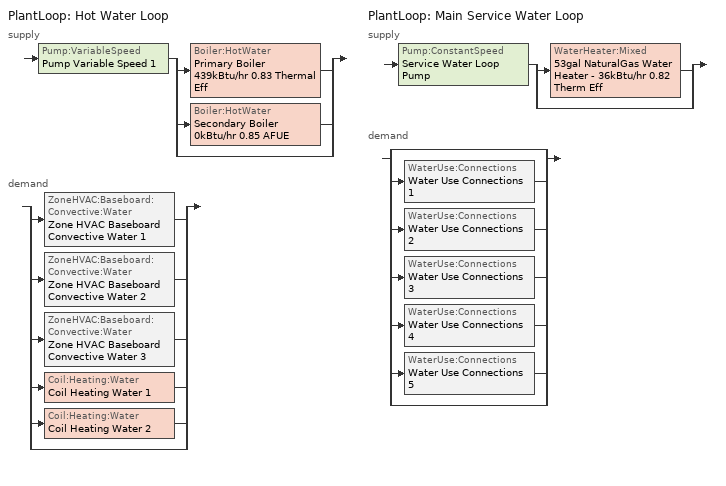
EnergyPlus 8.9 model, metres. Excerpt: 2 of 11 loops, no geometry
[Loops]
PlantLoop 'Hot Water Loop'
 supply: Pump:VariableSpeed 'Pump Variable Speed 1' > split
  | Boiler:HotWater 'Primary Boiler 439kBtu/hr 0.83 Thermal Eff'
  | Boiler:HotWater 'Secondary Boiler 0kBtu/hr 0.85 AFUE'
  | bypass
 demand: split
  | ZoneHVAC:Baseboard:Convective:Water 'Zone HVAC Baseboard Convective Water 1'
  | ZoneHVAC:Baseboard:Convective:Water 'Zone HVAC Baseboard Convective Water 2'
  | ZoneHVAC:Baseboard:Convective:Water 'Zone HVAC Baseboard Convective Water 3'
  | Coil:Heating:Water 'Coil Heating Water 1'
  | Coil:Heating:Water 'Coil Heating Water 2'
  | bypass
PlantLoop 'Main Service Water Loop'
 supply: Pump:ConstantSpeed 'Service Water Loop Pump' > split
  | WaterHeater:Mixed '53gal NaturalGas Water Heater - 36kBtu/hr 0.82 Therm Eff'
  | bypass
 demand: split
  | bypass
  | WaterUse:Connections 'Water Use Connections 1'
  | WaterUse:Connections 'Water Use Connections 2'
  | WaterUse:Connections 'Water Use Connections 3'
  | WaterUse:Connections 'Water Use Connections 4'
  | WaterUse:Connections 'Water Use Connections 5'
  | bypass
[Coil:Heating:Water] U-Factor Times Area Value {W/K}=Autosize; Maximum Water Flow Rate {m3/s}=Autosize; Performance Input Method=UFactorTimesAreaAndDesignWaterFlowRate; Rated Capacity {W}=Autosize; Rated Inlet Water Temperature {C}=82.2; Rated Inlet Air Temperature {C}=16.6; Rated Outlet Water Temperature {C}=71.1; Rated Outlet Air Temperature {C}=32.2; Rated Ratio for Air and Water Convection=0.5
Name | Availability Schedule
Coil Heating Water 1 | tpfc_htg_availability
Coil Heating Water 2 | tpfc_htg_availability 1
[ZoneHVAC:Baseboard:Convective:Water] Availability Schedule=Always On Discrete; Heating Design Capacity Method=HeatingDesignCapacity; Heating Design Capacity {W}=Autosize; Heating Design Capacity Per Floor Area {W/m2}=0; Fraction of Autosized Heating Design Capacity=0.8; U-Factor Times Area Value {W/K}=Autosize; Maximum Water Flow Rate {m3/s}=Autosize; Convergence Tolerance=0.001
Zone HVAC Baseboard Convective Water 1; Zone HVAC Baseboard Convective Water 3; Zone HVAC Baseboard Convective Water 2
[PlantLoop] Fluid Type=Water; Maximum Loop Flow Rate {m3/s}=Autosize; Minimum Loop Flow Rate {m3/s}=0; Plant Loop Volume {m3}=Autocalculate; Load Distribution Scheme=Optimal; Plant Loop Demand Calculation Scheme=SingleSetpoint
Name | Plant Equipment Operation Scheme | Maximum Loop Temperature {C} | Minimum Loop Temperature {C}
Hot Water Loop | Hot Water Loop Operation Schemes | 100 | 0
Main Service Water Loop | Main Service Water Loop Operation Schemes | 60 | 10
[Sizing:Plant] Loop Type=Heating; Sizing Option=NonCoincident; Zone Timesteps in Averaging Window=1; Coincident Sizing Factor Mode=None
Name | Design Loop Exit Temperature {C} | Loop Design Temperature Difference {deltaC}
Hot Water Loop | 82 | 16
Main Service Water Loop | 60 | 5
[Pump:ConstantSpeed]
Service Water Loop Pump: Design Flow Rate {m3/s}=Autosize; Design Pump Head {Pa}=2125.66; Design Power Consumption {W}=Autosize; Motor Efficiency=0.7; Fraction of Motor Inefficiencies to Fluid Stream=0; Pump Control Type=Intermittent; Design Power Sizing Method=PowerPerFlowPerPressure; Design Electric Power per Unit Flow Rate {W/(m3/s)}=348701.1; Design Shaft Power per Unit Flow Rate per Unit Head=1.28205
[SetpointManager:Scheduled]
Service hot water setpoint manager: Control Variable=Temperature; Schedule=Service Water Loop Temp - 140F
[PlantEquipmentOperationSchemes] Control Scheme Object Type 1=PlantEquipmentOperation:HeatingLoad; Control Scheme Schedule Name 1=Always On Discrete
Name | Control Scheme Name 1
Hot Water Loop Operation Schemes | Hot Water Loop Heating Operation Scheme
Main Service Water Loop Operation Schemes | Main Service Water Loop Heating Operation Scheme
[PlantEquipmentList]
Hot Water Loop Heating Equipment List: Boiler:HotWater, Primary Boiler 439kBtu/hr 0.83 Thermal Eff, Boiler:HotWater, Secondary Boiler 0kBtu/hr 0.85 AFUE
Main Service Water Loop Heating Equipment List: WaterHeater:Mixed, 53gal NaturalGas Water Heater - 36kBtu/hr 0.82 Therm Eff
[Pump:VariableSpeed]
Pump Variable Speed 1: Design Maximum Flow Rate {m3/s}=Autosize; Design Pump Head {Pa}=179352; Design Power Consumption {W}=Autosize; Motor Efficiency=0.855; Fraction of Motor Inefficiencies to Fluid Stream=0; Coefficient 1 of the Part Load Performance Curve=0; Coefficient 2 of the Part Load Performance Curve=1; Coefficient 3 of the Part Load Performance Curve=0; Coefficient 4 of the Part Load Performance Curve=0; Design Minimum Flow Rate {m3/s}=0; Pump Control Type=Intermittent; Skin Loss Radiative Fraction=0.5; Design Power Sizing Method=PowerPerFlowPerPressure; Design Electric Power per Unit Flow Rate {W/(m3/s)}=348701.1; Design Shaft Power per Unit Flow Rate per Unit Head=1.28205; Design Minimum Flow Rate Fraction=0
[Boiler:HotWater] Fuel Type=NaturalGas; Design Water Outlet Temperature {C}=82; Design Water Flow Rate {m3/s}=Autosize; Minimum Part Load Ratio=0; Maximum Part Load Ratio=1; Optimum Part Load Ratio=1; Water Outlet Upper Temperature Limit {C}=99; Boiler Flow Mode=ConstantFlow; Parasitic Electric Load {W}=0; Sizing Factor=1
Name | Nominal Capacity {W} | Nominal Thermal Efficiency
Primary Boiler 439kBtu/hr 0.83 Thermal Eff | 128696 | 0.83
Secondary Boiler 0kBtu/hr 0.85 AFUE | 0.001 | 0.85
[SetpointManager:OutdoorAirReset]
Setpoint Manager Outdoor Air Reset 1: Control Variable=Temperature; Setpoint at Outdoor Low Temperature {C}=82; Outdoor Low Temperature {C}=-16; Setpoint at Outdoor High Temperature {C}=60; Outdoor High Temperature {C}=0
[PlantEquipmentOperation:HeatingLoad] Load Range Lower Limit 1 {W}=0; Load Range Upper Limit 1 {W}=1000000000
Name | Range Equipment List Name 1
Hot Water Loop Heating Operation Scheme | Hot Water Loop Heating Equipment List
Main Service Water Loop Heating Operation Scheme | Main Service Water Loop Heating Equipment List
[WaterHeater:Mixed]
53gal NaturalGas Water Heater - 36kBtu/hr 0.82 Therm Eff: Tank Volume {m3}=0.19929; Setpoint Temperature Schedule=Service Water Loop Temp - 140F; Deadband Temperature Difference {deltaC}=2; Maximum Temperature Limit {C}=82.2222; Heater Control Type=Cycle; Heater Maximum Capacity {W}=10412.9; Heater Ignition Minimum Flow Rate {m3/s}=0; Heater Ignition Delay {s}=0; Heater Fuel Type=NaturalGas; Heater Thermal Efficiency=0.82; Part Load Factor Curve=SWH-EFFFPLR-NECB2011; Off Cycle Parasitic Fuel Consumption Rate {W}=20; Off Cycle Parasitic Fuel Type=NaturalGas; Off Cycle Parasitic Heat Fraction to Tank=0.8; On Cycle Parasitic Fuel Consumption Rate {W}=0; On Cycle Parasitic Fuel Type=NaturalGas; On Cycle Parasitic Heat Fraction to Tank=0; Ambient Temperature Indicator=Schedule; Ambient Temperature Schedule=Water Heater Ambient Temp Schedule - 70F; Off Cycle Loss Coefficient to Ambient Temperature {W/K}=3.37041; Off Cycle Loss Fraction to Zone=1; On Cycle Loss Coefficient to Ambient Temperature {W/K}=3.37041; On Cycle Loss Fraction to Zone=1; Use Side Effectiveness=1; Source Side Effectiveness=1; Use Side Design Flow Rate {m3/s}=Autosize; Source Side Design Flow Rate {m3/s}=Autosize; Indirect Water Heating Recovery Time {hr}=1.5; Source Side Flow Control Mode=IndirectHeatPrimarySetpoint
[WaterUse:Connections]
Name | Water Use Equipment Name 1
Water Use Connections 1 | Warehouse - fine - refrigerated-space function Service Water Use 0.21gal/min
Water Use Connections 2 | Warehouse - fine-space function Service Water Use 0.28gal/min
Water Use Connections 3 | Warehouse - med/blk - refrigerated-space function Service Water Use 0.1gal/min
Water Use Connections 4 | Warehouse - med/blk-space function Service Water Use 0.1gal/min
Water Use Connections 5 | Warehouse - med/blk2-space function Service Water Use 0.1gal/min
[WaterUse:Equipment] Flow Rate Fraction Schedule=NECB-A-Service Water Heating
Name | Peak Flow Rate {m3/s} | Target Temperature Schedule | Zone | Sensible Fraction Schedule | Latent Fraction Schedule
Warehouse - fine - refrigerated-space function Service Water Use 0.21gal/min | 1.31284e-05 | Schedule Ruleset 5 | ALL_ST=Warehouse - fine - refrigerated_FL=Story 1_SCH=A | Schedule Ruleset 3 | Schedule Ruleset 4
Warehouse - fine-space function Service Water Use 0.28gal/min | 1.75046e-05 | Schedule Ruleset 8 | ALL_ST=Warehouse - fine_FL=Story 1_SCH=A | Schedule Ruleset 6 | Schedule Ruleset 7
Warehouse - med/blk - refrigerated-space function Service Water Use 0.1gal/min | 6.56422e-06 | Schedule Ruleset 11 | ALL_ST=Warehouse - med/blk - refrigerated_FL=Story 1_SCH=A | Schedule Ruleset 9 | Schedule Ruleset 10
Warehouse - med/blk-space function Service Water Use 0.1gal/min | 6.56422e-06 | Schedule Ruleset 14 | ALL_ST=Warehouse - med/blk_FL=Story 1_SCH=A | Schedule Ruleset 12 | Schedule Ruleset 13
Warehouse - med/blk2-space function Service Water Use 0.1gal/min | 6.56422e-06 | Schedule Ruleset 17 | ALL_ST=Warehouse - med/blk2_FL=Story 1_SCH=A | Schedule Ruleset 15 | Schedule Ruleset 16
[Schedule:Day:Interval]
tpfc_htg_availability_sch_rule_day; tpfc_htg_availability_sch_rule_day 2; tpfc_htg_availability_sch_rule_day 3; tpfc_htg_availability_sch_rule_day 5: No, 24:00, 1
tpfc_htg_availability_sch_rule_day 1; Schedule Day 3; tpfc_htg_availability_sch_rule_day 4; Schedule Day 7: No, 24:00, 0
NECB-A-Service Water Heating Default; NECB-A-Service Water Heating Default|Wkdy Day: No, 07:00, 0.05, 08:00, 0.1, 10:00, 0.5, 16:00, 0.9, 17:00, 0.7, 18:00, 0.5, 19:00, 0.3, 22:00, 0.2, 24:00, 0.05
NECB-A-Service Water Heating Sat Day; NECB-A-Service Water Heating Sun|Hol Day; Schedule Day 14; Schedule Day 17; Schedule Day 20; Schedule Day 23; Schedule Day 26: No, 24:00, 0.05
Schedule Day 13; Schedule Day 16; Schedule Day 19; Schedule Day 22; Schedule Day 25: No, 24:00, 0.2
Schedule Day 15; Schedule Day 18; Schedule Day 21; Schedule Day 24; Schedule Day 27; Service Water Loop Temp - 140F Default: No, 24:00, 60
Water Heater Ambient Temp Schedule - 70F Default: No, 24:00, 21.1111
[Schedule:Week:Daily]
tpfc_htg_availability Week Rule - Jan1-Jun24: tpfc_htg_availability_sch_rule_day, tpfc_htg_availability_sch_rule_day, tpfc_htg_availability_sch_rule_day, tpfc_htg_availability_sch_rule_day, tpfc_htg_availability_sch_rule_day, tpfc_htg_availability_sch_rule_day, tpfc_htg_availability_sch_rule_day, Schedule Day 3, Schedule Day 3, Schedule Day 3, Schedule Day 3, Schedule Day 3
tpfc_htg_availability Week Rule - Jun25-Jul1: tpfc_htg_availability_sch_rule_day, tpfc_htg_availability_sch_rule_day, tpfc_htg_availability_sch_rule_day, tpfc_htg_availability_sch_rule_day, tpfc_htg_availability_sch_rule_day, tpfc_htg_availability_sch_rule_day, tpfc_htg_availability_sch_rule_day 1, Schedule Day 3, Schedule Day 3, Schedule Day 3, Schedule Day 3, Schedule Day 3
tpfc_htg_availability Week Rule - Jul2-Oct28: tpfc_htg_availability_sch_rule_day 1, tpfc_htg_availability_sch_rule_day 1, tpfc_htg_availability_sch_rule_day 1, tpfc_htg_availability_sch_rule_day 1, tpfc_htg_availability_sch_rule_day 1, tpfc_htg_availability_sch_rule_day 1, tpfc_htg_availability_sch_rule_day 1, Schedule Day 3, Schedule Day 3, Schedule Day 3, Schedule Day 3, Schedule Day 3
tpfc_htg_availability Week Rule - Oct29-Nov4: tpfc_htg_availability_sch_rule_day 1, tpfc_htg_availability_sch_rule_day 1, tpfc_htg_availability_sch_rule_day 1, tpfc_htg_availability_sch_rule_day 2, tpfc_htg_availability_sch_rule_day 2, tpfc_htg_availability_sch_rule_day 2, tpfc_htg_availability_sch_rule_day 2, Schedule Day 3, Schedule Day 3, Schedule Day 3, Schedule Day 3, Schedule Day 3
tpfc_htg_availability Week Rule - Nov5-Dec31: tpfc_htg_availability_sch_rule_day 2, tpfc_htg_availability_sch_rule_day 2, tpfc_htg_availability_sch_rule_day 2, tpfc_htg_availability_sch_rule_day 2, tpfc_htg_availability_sch_rule_day 2, tpfc_htg_availability_sch_rule_day 2, tpfc_htg_availability_sch_rule_day 2, Schedule Day 3, Schedule Day 3, Schedule Day 3, Schedule Day 3, Schedule Day 3
tpfc_htg_availability 1 Week Rule - Jan1-Jun24: tpfc_htg_availability_sch_rule_day 3, tpfc_htg_availability_sch_rule_day 3, tpfc_htg_availability_sch_rule_day 3, tpfc_htg_availability_sch_rule_day 3, tpfc_htg_availability_sch_rule_day 3, tpfc_htg_availability_sch_rule_day 3, tpfc_htg_availability_sch_rule_day 3, Schedule Day 7, Schedule Day 7, Schedule Day 7, Schedule Day 7, Schedule Day 7
tpfc_htg_availability 1 Week Rule - Jun25-Jul1: tpfc_htg_availability_sch_rule_day 3, tpfc_htg_availability_sch_rule_day 3, tpfc_htg_availability_sch_rule_day 3, tpfc_htg_availability_sch_rule_day 3, tpfc_htg_availability_sch_rule_day 3, tpfc_htg_availability_sch_rule_day 3, tpfc_htg_availability_sch_rule_day 4, Schedule Day 7, Schedule Day 7, Schedule Day 7, Schedule Day 7, Schedule Day 7
tpfc_htg_availability 1 Week Rule - Jul2-Oct28: tpfc_htg_availability_sch_rule_day 4, tpfc_htg_availability_sch_rule_day 4, tpfc_htg_availability_sch_rule_day 4, tpfc_htg_availability_sch_rule_day 4, tpfc_htg_availability_sch_rule_day 4, tpfc_htg_availability_sch_rule_day 4, tpfc_htg_availability_sch_rule_day 4, Schedule Day 7, Schedule Day 7, Schedule Day 7, Schedule Day 7, Schedule Day 7
tpfc_htg_availability 1 Week Rule - Oct29-Nov4: tpfc_htg_availability_sch_rule_day 4, tpfc_htg_availability_sch_rule_day 4, tpfc_htg_availability_sch_rule_day 4, tpfc_htg_availability_sch_rule_day 5, tpfc_htg_availability_sch_rule_day 5, tpfc_htg_availability_sch_rule_day 5, tpfc_htg_availability_sch_rule_day 5, Schedule Day 7, Schedule Day 7, Schedule Day 7, Schedule Day 7, Schedule Day 7
tpfc_htg_availability 1 Week Rule - Nov5-Dec31: tpfc_htg_availability_sch_rule_day 5, tpfc_htg_availability_sch_rule_day 5, tpfc_htg_availability_sch_rule_day 5, tpfc_htg_availability_sch_rule_day 5, tpfc_htg_availability_sch_rule_day 5, tpfc_htg_availability_sch_rule_day 5, tpfc_htg_availability_sch_rule_day 5, Schedule Day 7, Schedule Day 7, Schedule Day 7, Schedule Day 7, Schedule Day 7
NECB-A-Service Water Heating Week Rule - Jan1-Dec31: NECB-A-Service Water Heating Sun|Hol Day, NECB-A-Service Water Heating Default|Wkdy Day, NECB-A-Service Water Heating Default|Wkdy Day, NECB-A-Service Water Heating Default|Wkdy Day, NECB-A-Service Water Heating Default|Wkdy Day, NECB-A-Service Water Heating Default|Wkdy Day, NECB-A-Service Water Heating Sat Day, NECB-A-Service Water Heating Default, NECB-A-Service Water Heating Default, NECB-A-Service Water Heating Default, NECB-A-Service Water Heating Default, NECB-A-Service Water Heating Default
Schedule Ruleset 10 Week Rule - Jan1-Dec31: Schedule Day 20, Schedule Day 20, Schedule Day 20, Schedule Day 20, Schedule Day 20, Schedule Day 20, Schedule Day 20, Schedule Day 20, Schedule Day 20, Schedule Day 20, Schedule Day 20, Schedule Day 20
Schedule Ruleset 11 Week Rule - Jan1-Dec31: Schedule Day 21, Schedule Day 21, Schedule Day 21, Schedule Day 21, Schedule Day 21, Schedule Day 21, Schedule Day 21, Schedule Day 21, Schedule Day 21, Schedule Day 21, Schedule Day 21, Schedule Day 21
Schedule Ruleset 12 Week Rule - Jan1-Dec31: Schedule Day 22, Schedule Day 22, Schedule Day 22, Schedule Day 22, Schedule Day 22, Schedule Day 22, Schedule Day 22, Schedule Day 22, Schedule Day 22, Schedule Day 22, Schedule Day 22, Schedule Day 22
Schedule Ruleset 13 Week Rule - Jan1-Dec31: Schedule Day 23, Schedule Day 23, Schedule Day 23, Schedule Day 23, Schedule Day 23, Schedule Day 23, Schedule Day 23, Schedule Day 23, Schedule Day 23, Schedule Day 23, Schedule Day 23, Schedule Day 23
Schedule Ruleset 14 Week Rule - Jan1-Dec31: Schedule Day 24, Schedule Day 24, Schedule Day 24, Schedule Day 24, Schedule Day 24, Schedule Day 24, Schedule Day 24, Schedule Day 24, Schedule Day 24, Schedule Day 24, Schedule Day 24, Schedule Day 24
Schedule Ruleset 15 Week Rule - Jan1-Dec31: Schedule Day 25, Schedule Day 25, Schedule Day 25, Schedule Day 25, Schedule Day 25, Schedule Day 25, Schedule Day 25, Schedule Day 25, Schedule Day 25, Schedule Day 25, Schedule Day 25, Schedule Day 25
Schedule Ruleset 16 Week Rule - Jan1-Dec31: Schedule Day 26, Schedule Day 26, Schedule Day 26, Schedule Day 26, Schedule Day 26, Schedule Day 26, Schedule Day 26, Schedule Day 26, Schedule Day 26, Schedule Day 26, Schedule Day 26, Schedule Day 26
Schedule Ruleset 17 Week Rule - Jan1-Dec31: Schedule Day 27, Schedule Day 27, Schedule Day 27, Schedule Day 27, Schedule Day 27, Schedule Day 27, Schedule Day 27, Schedule Day 27, Schedule Day 27, Schedule Day 27, Schedule Day 27, Schedule Day 27
Schedule Ruleset 3 Week Rule - Jan1-Dec31: Schedule Day 13, Schedule Day 13, Schedule Day 13, Schedule Day 13, Schedule Day 13, Schedule Day 13, Schedule Day 13, Schedule Day 13, Schedule Day 13, Schedule Day 13, Schedule Day 13, Schedule Day 13
Schedule Ruleset 4 Week Rule - Jan1-Dec31: Schedule Day 14, Schedule Day 14, Schedule Day 14, Schedule Day 14, Schedule Day 14, Schedule Day 14, Schedule Day 14, Schedule Day 14, Schedule Day 14, Schedule Day 14, Schedule Day 14, Schedule Day 14
Schedule Ruleset 5 Week Rule - Jan1-Dec31: Schedule Day 15, Schedule Day 15, Schedule Day 15, Schedule Day 15, Schedule Day 15, Schedule Day 15, Schedule Day 15, Schedule Day 15, Schedule Day 15, Schedule Day 15, Schedule Day 15, Schedule Day 15
Schedule Ruleset 6 Week Rule - Jan1-Dec31: Schedule Day 16, Schedule Day 16, Schedule Day 16, Schedule Day 16, Schedule Day 16, Schedule Day 16, Schedule Day 16, Schedule Day 16, Schedule Day 16, Schedule Day 16, Schedule Day 16, Schedule Day 16
Schedule Ruleset 7 Week Rule - Jan1-Dec31: Schedule Day 17, Schedule Day 17, Schedule Day 17, Schedule Day 17, Schedule Day 17, Schedule Day 17, Schedule Day 17, Schedule Day 17, Schedule Day 17, Schedule Day 17, Schedule Day 17, Schedule Day 17
Schedule Ruleset 8 Week Rule - Jan1-Dec31: Schedule Day 18, Schedule Day 18, Schedule Day 18, Schedule Day 18, Schedule Day 18, Schedule Day 18, Schedule Day 18, Schedule Day 18, Schedule Day 18, Schedule Day 18, Schedule Day 18, Schedule Day 18
Schedule Ruleset 9 Week Rule - Jan1-Dec31: Schedule Day 19, Schedule Day 19, Schedule Day 19, Schedule Day 19, Schedule Day 19, Schedule Day 19, Schedule Day 19, Schedule Day 19, Schedule Day 19, Schedule Day 19, Schedule Day 19, Schedule Day 19
Service Water Loop Temp - 140F Week Rule - Jan1-Dec31: Service Water Loop Temp - 140F Default, Service Water Loop Temp - 140F Default, Service Water Loop Temp - 140F Default, Service Water Loop Temp - 140F Default, Service Water Loop Temp - 140F Default, Service Water Loop Temp - 140F Default, Service Water Loop Temp - 140F Default, Service Water Loop Temp - 140F Default, Service Water Loop Temp - 140F Default, Service Water Loop Temp - 140F Default, Service Water Loop Temp - 140F Default, Service Water Loop Temp - 140F Default
Water Heater Ambient Temp Schedule - 70F Week Rule - Jan1-Dec31: Water Heater Ambient Temp Schedule - 70F Default, Water Heater Ambient Temp Schedule - 70F Default, Water Heater Ambient Temp Schedule - 70F Default, Water Heater Ambient Temp Schedule - 70F Default, Water Heater Ambient Temp Schedule - 70F Default, Water Heater Ambient Temp Schedule - 70F Default, Water Heater Ambient Temp Schedule - 70F Default, Water Heater Ambient Temp Schedule - 70F Default, Water Heater Ambient Temp Schedule - 70F Default, Water Heater Ambient Temp Schedule - 70F Default, Water Heater Ambient Temp Schedule - 70F Default, Water Heater Ambient Temp Schedule - 70F Default
[Schedule:Year]
tpfc_htg_availability: tpfc_htg_availability Week Rule - Jan1-Jun24, 1, 1, 6, 24, tpfc_htg_availability Week Rule - Jun25-Jul1, 6, 25, 7, 1, tpfc_htg_availability Week Rule - Jul2-Oct28, 7, 2, 10, 28, tpfc_htg_availability Week Rule - Oct29-Nov4, 10, 29, 11, 4, tpfc_htg_availability Week Rule - Nov5-Dec31, 11, 5, 12, 31
tpfc_htg_availability 1: tpfc_htg_availability 1 Week Rule - Jan1-Jun24, 1, 1, 6, 24, tpfc_htg_availability 1 Week Rule - Jun25-Jul1, 6, 25, 7, 1, tpfc_htg_availability 1 Week Rule - Jul2-Oct28, 7, 2, 10, 28, tpfc_htg_availability 1 Week Rule - Oct29-Nov4, 10, 29, 11, 4, tpfc_htg_availability 1 Week Rule - Nov5-Dec31, 11, 5, 12, 31
NECB-A-Service Water Heating: NECB-A-Service Water Heating Week Rule - Jan1-Dec31, 1, 1, 12, 31
Schedule Ruleset 10: Schedule Ruleset 10 Week Rule - Jan1-Dec31, 1, 1, 12, 31
Schedule Ruleset 11: Schedule Ruleset 11 Week Rule - Jan1-Dec31, 1, 1, 12, 31
Schedule Ruleset 12: Schedule Ruleset 12 Week Rule - Jan1-Dec31, 1, 1, 12, 31
Schedule Ruleset 13: Schedule Ruleset 13 Week Rule - Jan1-Dec31, 1, 1, 12, 31
Schedule Ruleset 14: Schedule Ruleset 14 Week Rule - Jan1-Dec31, 1, 1, 12, 31
Schedule Ruleset 15: Schedule Ruleset 15 Week Rule - Jan1-Dec31, 1, 1, 12, 31
Schedule Ruleset 16: Schedule Ruleset 16 Week Rule - Jan1-Dec31, 1, 1, 12, 31
Schedule Ruleset 17: Schedule Ruleset 17 Week Rule - Jan1-Dec31, 1, 1, 12, 31
Schedule Ruleset 3: Schedule Ruleset 3 Week Rule - Jan1-Dec31, 1, 1, 12, 31
Schedule Ruleset 4: Schedule Ruleset 4 Week Rule - Jan1-Dec31, 1, 1, 12, 31
Schedule Ruleset 5: Schedule Ruleset 5 Week Rule - Jan1-Dec31, 1, 1, 12, 31
Schedule Ruleset 6: Schedule Ruleset 6 Week Rule - Jan1-Dec31, 1, 1, 12, 31
Schedule Ruleset 7: Schedule Ruleset 7 Week Rule - Jan1-Dec31, 1, 1, 12, 31
Schedule Ruleset 8: Schedule Ruleset 8 Week Rule - Jan1-Dec31, 1, 1, 12, 31
Schedule Ruleset 9: Schedule Ruleset 9 Week Rule - Jan1-Dec31, 1, 1, 12, 31
Service Water Loop Temp - 140F: Service Water Loop Temp - 140F Week Rule - Jan1-Dec31, 1, 1, 12, 31
Water Heater Ambient Temp Schedule - 70F: Water Heater Ambient Temp Schedule - 70F Week Rule - Jan1-Dec31, 1, 1, 12, 31
[Schedule:Constant]
Always On Discrete: Hourly Value=1
[Curve:Cubic]
SWH-EFFFPLR-NECB2011: Coefficient1 Constant=0.7576; Coefficient2 x=1.0071; Coefficient3 x**2=-1.4443; Coefficient4 x**3=0.6844; Minimum Value of x {BasedOnField A2}=0; Maximum Value of x {BasedOnField A2}=1
